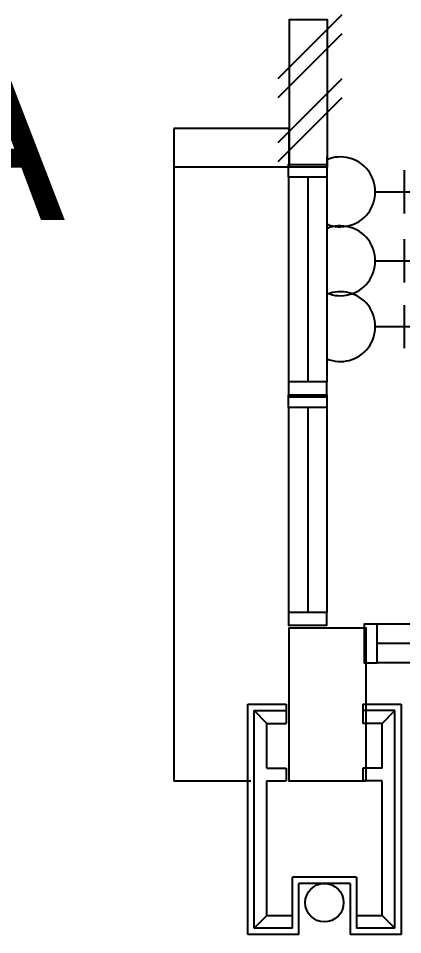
# Model space of a CAD drawing. Header units: inches. Extents: x -106706990 to 300603, y -86718466 to 1728185.
# Drawn here: x 131449 to 132952, y 18910 to 22490 of the extents above; entities that cross this region are included whole.
import ezdxf

# ---------------------------------------------------------------- set-up
doc = ezdxf.new("R2010")
doc.units = ezdxf.units.IN
doc.header["$MEASUREMENT"] = 0
doc.linetypes.add('DASHED2', pattern=[0.375, 0.25, -0.125])
for name, color, linetype in [('A-ARR', 4, 'Continuous'), ('A-COLUMN', 3, 'Continuous'), ('A-ELEV3', 9, 'Continuous'), ('A-NOTE', 2, 'Continuous'), ('A-PANEL', 13, 'Continuous'), ('A-RWDP', 4, 'Continuous'), ('A-SUBTITLE', 2, 'Continuous'), ('A-WALL', 1, 'Continuous'), ('A-WIN', 9, 'Continuous'), ('A-WLH', 7, 'Continuous'), ('ELECT', 6, 'Continuous'), ('elk_LAMPU', 6, 'Continuous')]:
    doc.layers.add(name, color=color, linetype=linetype)
doc.layers.get('elk_LAMPU').off()
doc.styles.add('ARIAL-TAJUK1', font='arial.ttf', dxfattribs={"width": 0.75, "height": 150})

# ---------------------------------------------------------------- blocks, each defined once
blk = doc.blocks.new('A$C75E66BF6')
at = {"layer": 'A-NOTE', "color": 8, "linetype": 'Continuous', "ltscale": 500}
for p, q in [((75, 825), (25, 875)), ((150, 875), (150, 825)), ((450, 875), (450, 825)), ((525, 825), (575, 875)), ((75, 650.3), (75, 825)), ((75, 825), (150, 825)), ((525, 825), (450, 825)), ((525, 650.3), (525, 825)), ((75, 650.3), (150, 650.3)), ((150, 650.3), (150, 600.3)), ((525, 650.3), (450, 650.3)), ((450, 650.3), (450, 600.3)), ((75, 75), (75, 600.3)), ((75, 600.3), (150, 600.3)), ((525, 600.3), (450, 600.3)), ((525, 75), (525, 600.3)), ((75, 75), (25, 25)), ((75, 75), (175, 75)), ((425, 75), (525, 75)), ((525, 75), (575, 25))]:
    blk.add_line(p, q, dxfattribs=at)
at = {"layer": 'A-PANEL', "color": 8}
for p, q in [((0, 0), (0, 900)), ((0, 900), (150, 900)), ((150, 900), (150, 875)), ((450, 900), (600, 900)), ((450, 900), (450, 875)), ((600, 900), (600, 0)), ((25, 875), (150, 875)), ((25, 25), (25, 875)), ((575, 875), (450, 875)), ((575, 25), (575, 875)), ((425, 225), (175, 225)), ((175, 25), (175, 225)), ((425, 225), (425, 25)), ((400, 200), (200, 200)), ((200, 0), (200, 200)), ((400, 200), (400, 0)), ((200, 0), (0, 0)), ((175, 25), (25, 25)), ((600, 0), (400, 0)), ((575, 25), (425, 25))]:
    blk.add_line(p, q, dxfattribs=at)
at = {"layer": 'A-RWDP', "color": 8}
blk.add_circle((300, 125), 75, dxfattribs=at)
blk = doc.blocks.new('A$C04C40081')
at = {"layer": 'A-WIN', "color": 8}
for p, q in [((850, 150), (50, 150)), ((850, 75), (50, 75)), ((850, 0), (50, 0))]:
    blk.add_line(p, q, dxfattribs=at)
at = {"layer": 'A-WIN', "color": 8, "linetype": 'Continuous'}
for points in [[(50, 150), (0, 150), (0, 0), (50, 0)], [(850, 150), (900, 150), (900, 0), (850, 0)]]:
    blk.add_lwpolyline(points, close=True, dxfattribs=at)
blk = doc.blocks.new('A$C49831240')
at = {"layer": 'A-WLH', "color": 8}
for p, q in [((250, 575), (0, 325)), ((250, 500), (0, 250)), ((250, 325), (0, 75)), ((250, 250), (0, 0))]:
    blk.add_line(p, q, dxfattribs=at)
blk = doc.blocks.new('SOCKET(in)')
at = {"layer": 'ELECT', "color": 6}
for p, q in [((86605160, -1198079.2), (86605160, -1197854.2)), ((86605075.7, -1197966.7), (86605244.4, -1197966.7)), ((86605023.6, -1198269), (86605296.4, -1198269))]:
    blk.add_line(p, q, dxfattribs=at)
blk.add_arc((86605160, -1198215.6), 136.4, 336.9763, 203.0237, dxfattribs=at)

msp = doc.modelspace()

# ---------------------------------------------------------------- linework, layer by layer
at = {"layer": 'A-COLUMN', "color": 8}
msp.add_lwpolyline([(132807.8, 19509.7), (132507.8, 19509.7), (132507.8, 20109.7), (132807.8, 20109.7)], close=True, dxfattribs=at)
at = {"layer": 'A-ELEV3', "color": 8}
for p in [(132057.8, 21909.7), (132357.8, 19510)]:
    msp.add_line(p, (132057.8, 19510), dxfattribs=at)
at = {"layer": 'A-WALL', "color": 8, "linetype": 'Continuous', "ltscale": 900}
msp.add_line((132657.8, 21009.7), (132507.8, 21009.7), dxfattribs=at)
at = {"layer": 'A-WALL', "color": 8}
msp.add_lwpolyline([(132507.8, 21909.7), (132657.8, 21909.7), (132657.8, 22484.7), (132507.8, 22484.7)], close=True, dxfattribs=at)
at = {"layer": 'A-WALL', "color": 8, "linetype": 'Continuous', "ltscale": 900}
msp.add_lwpolyline([(132057.8, 22059.7), (132057.8, 21909.7), (132507.8, 21909.7), (132507.8, 22059.7)], close=True, dxfattribs=at)

# ---------------------------------------------------------------- block references
at = {"layer": 'A-ARR', "color": 8}
msp.add_blockref('A$C75E66BF6', (132346, 18910.5), dxfattribs=at)
at = {"layer": 'A-WIN', "color": 8, "rotation": 90}
for p in [(132655.9, 21019.6), (132655.8, 20119.4)]:
    msp.add_blockref('A$C04C40081', p, dxfattribs=at)
at = {"layer": 'A-WIN', "color": 8}
msp.add_blockref('A$C04C40081', (132801.6, 19972.8), dxfattribs=at)
at = {"layer": 'A-WLH', "color": 8}
msp.add_blockref('A$C49831240', (132463.8, 21929.1), dxfattribs=at)
at = {"layer": 'elk_LAMPU', "color": 0, "linetype": 'DASHED2', "lineweight": 18, "rotation": 270}
for p in [(1330924, 86626972.1), (1330924, 86626702.7), (1330924, 86626445.8)]:
    msp.add_blockref('SOCKET(in)', p, dxfattribs=at)

# ---------------------------------------------------------------- texts
at = {"layer": 'A-SUBTITLE', "style": 'ARIAL-TAJUK1'}
msp.add_text('WING A', height=700, dxfattribs=at).set_placement((128048, 21701.8))

doc.saveas('drawing.dxf')
